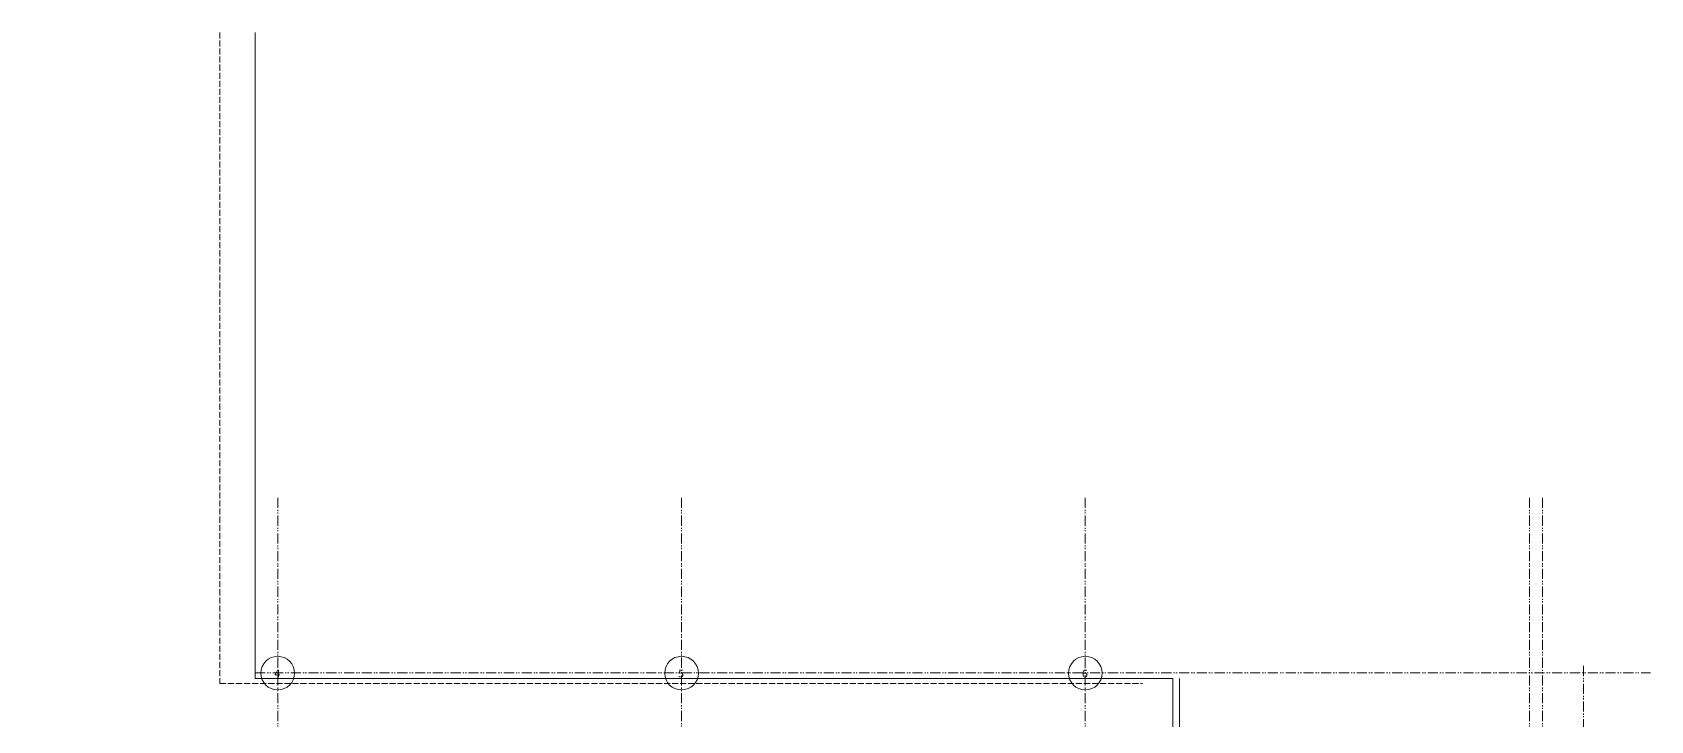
# Model space of a CAD drawing. Units: millimetres at full size. Extents: x -12803 to 120774, y -9413 to 101127.
# Drawn here: x 93629 to 117674, y 20844 to 31076 of the extents above; entities that cross this region are included whole.
import ezdxf
from ezdxf.enums import TextEntityAlignment as Align

# ---------------------------------------------------------------- set-up
doc = ezdxf.new("R2010")
doc.units = ezdxf.units.MM
doc.header["$LTSCALE"] = 30
doc.linetypes.add('DASHED3', pattern=[4, 3, -1])
doc.linetypes.add('DOUBLE_CHAIN1', pattern=[8.8, 5, -1, 0.6, -0.6, 0.6, -1])
doc.layers.add('0-0_NoName', color=7, linetype='Continuous')
for name, color, linetype, lineweight in [('1-0_AIHO58-排水寸法・コメント', 1, 'Continuous', 60), ('2-0_通芯', 7, 'DOUBLE_CHAIN1', 15), ('2-1_躯体', 7, 'Continuous', 15), ('2-8_既存1', 7, 'Continuous', 15), ('3-6_AIHO56-排水接続', 7, 'Continuous', 15), ('9-1_配管－汚水１：硬質塩ビ管（ＤＶ）', 2, 'Continuous', 30)]:
    doc.layers.add(name, color=color, linetype=linetype, lineweight=lineweight)
doc.styles.add('ＭＳ ゴシック', font='')
doc.styles.get('ＭＳ ゴシック').set_extended_font_data('MS Gothic')

# ---------------------------------------------------------------- blocks, each defined once
blk = doc.blocks.new('グループ部品-694')
at = {"layer": '1-0_AIHO58-排水寸法・コメント'}
for p, q in [((89483.11, 26350.76), (89451.86, 26350.76)), ((89529.98, 26350.76), (89498.73, 26350.76))]:
    blk.add_line(p, q, dxfattribs=at)
blk.add_arc((89514.36, 26350.76), 15.62, 180, 0, dxfattribs=at)
blk = doc.blocks.new('グループ部品-695')
at = {"layer": '1-0_AIHO58-排水寸法・コメント'}
for p, q in [((89189.73, 26350.76), (89220.98, 26350.76)), ((89236.61, 26350.76), (89267.86, 26350.76))]:
    blk.add_line(p, q, dxfattribs=at)
blk.add_arc((89205.36, 26350.76), 15.62, 0, 180, dxfattribs=at)
blk = doc.blocks.new('グループ部品-696')
at = {"layer": '1-0_AIHO58-排水寸法・コメント'}
for p, q in [((89205.36, 16481.41), (89205.36, 26550.76)), ((89514.36, 14789.91), (89514.36, 26550.76)), ((89451.86, 26350.76), (89267.86, 26350.76))]:
    blk.add_line(p, q, dxfattribs=at)
for name in ['グループ部品-695', 'グループ部品-694']:
    blk.add_blockref(name, (0, 0), dxfattribs=at)
at = {"layer": '1-0_AIHO58-排水寸法・コメント', "style": 'ＭＳ ゴシック'}
blk.add_text('309', height=169.8, dxfattribs=at).set_placement((89570.4, 26964.66), align=Align.BOTTOM_LEFT)
blk = doc.blocks.new('グループ部品-697')
at = {"layer": '3-6_AIHO56-排水接続', "color": 1, "lineweight": 60}
for p, q in [((103664.36, 17856.41), (103884.36, 17856.41)), ((103774.36, 17746.41), (103774.36, 17966.41)), ((104134.36, 17856.41), (104354.36, 17856.41)), ((104244.36, 17746.41), (104244.36, 17966.41)), ((105044.36, 17856.41), (105264.36, 17856.41)), ((105154.36, 17746.41), (105154.36, 17966.41)), ((106014.36, 17856.41), (106234.36, 17856.41)), ((106124.36, 17746.41), (106124.36, 17966.41)), ((89104.36, 15184.91), (88884.36, 15184.91)), ((88994.36, 15074.91), (88994.36, 15294.91)), ((89514.36, 14919.91), (89514.36, 14699.91)), ((89624.36, 14809.91), (89404.36, 14809.91))]:
    blk.add_line(p, q, dxfattribs=at)
for centre in [(103774.36, 17856.41), (104244.36, 17856.41), (105154.36, 17856.41), (106124.36, 17856.41), (88994.36, 15184.91), (89514.36, 14809.91)]:
    blk.add_circle(centre, 70, dxfattribs=at)
at = {"layer": '1-0_AIHO58-排水寸法・コメント'}
blk.add_blockref('グループ部品-696', (0, 0), dxfattribs=at)
blk = doc.blocks.new('グループ部品-732')
at = {"layer": '2-0_通芯'}
blk.add_line((116674.36, 21656.41), (116674.36, 12704.38), dxfattribs=at)
at = {"layer": '2-1_躯体'}
blk.add_line((110674.36, 21471.41), (110674.36, 19896.41), dxfattribs=at)
at = {"layer": '2-8_既存1'}
blk.add_line((110574.36, 21471.41), (110574.36, 19896.41), dxfattribs=at)
blk = doc.blocks.new('グループ部品-763')
at = {"layer": '2-0_通芯'}
blk.add_line((116674.36, 21656.41), (116674.36, 12704.38), dxfattribs=at)

msp = doc.modelspace()

# ---------------------------------------------------------------- linework, layer by layer
at = {"layer": '2-0_通芯'}
for p, q in [((97274.36, 24156.41), (97274.36, 5670.44)), ((103274.36, 24156.41), (103274.36, 509.49)), ((109274.36, 24156.41), (109274.36, 509.49)), ((115874.36, 24156.41), (115874.36, 4204.33)), ((116069.36, 24156.41), (116069.36, 5670.44)), ((96939.36, 21556.41), (117674.36, 21556.41))]:
    msp.add_line(p, q, dxfattribs=at)
at = {"layer": '2-0_通芯', "linetype": 'Continuous'}
for centre in [(97274.36, 21549.98), (103274.36, 21549.98), (109274.36, 21549.98)]:
    msp.add_circle(centre, 250, dxfattribs=at)
at = {"layer": '2-8_既存1', "linetype": 'DASHED3'}
for p, q in [((96414.36, 31076.41), (96414.36, 21396.41)), ((96414.36, 21396.41), (110124.36, 21396.41))]:
    msp.add_line(p, q, dxfattribs=at)
at = {"layer": '2-8_既存1'}
for p, q in [((96939.36, 31076.41), (96939.36, 21471.41)), ((96939.36, 21471.41), (110574.36, 21471.41))]:
    msp.add_line(p, q, dxfattribs=at)

# ---------------------------------------------------------------- block references
at = {"layer": '0-0_NoName'}
for name in ['グループ部品-732', 'グループ部品-763']:
    msp.add_blockref(name, (0, 0), dxfattribs=at)
at = {"layer": '9-1_配管－汚水１：硬質塩ビ管（ＤＶ）'}
msp.add_blockref('グループ部品-697', (0, 0), dxfattribs=at)

# ---------------------------------------------------------------- texts
at = {"layer": '2-0_通芯', "style": 'ＭＳ ゴシック', "width": 1.15}
for s, p in [('4', (97221.86, 21451.41)), ('5', (103221.86, 21451.41)), ('6', (109221.86, 21451.41))]:
    msp.add_text(s, height=118.9, dxfattribs=at).set_placement(p, align=Align.BOTTOM_LEFT)

doc.saveas('drawing.dxf')
